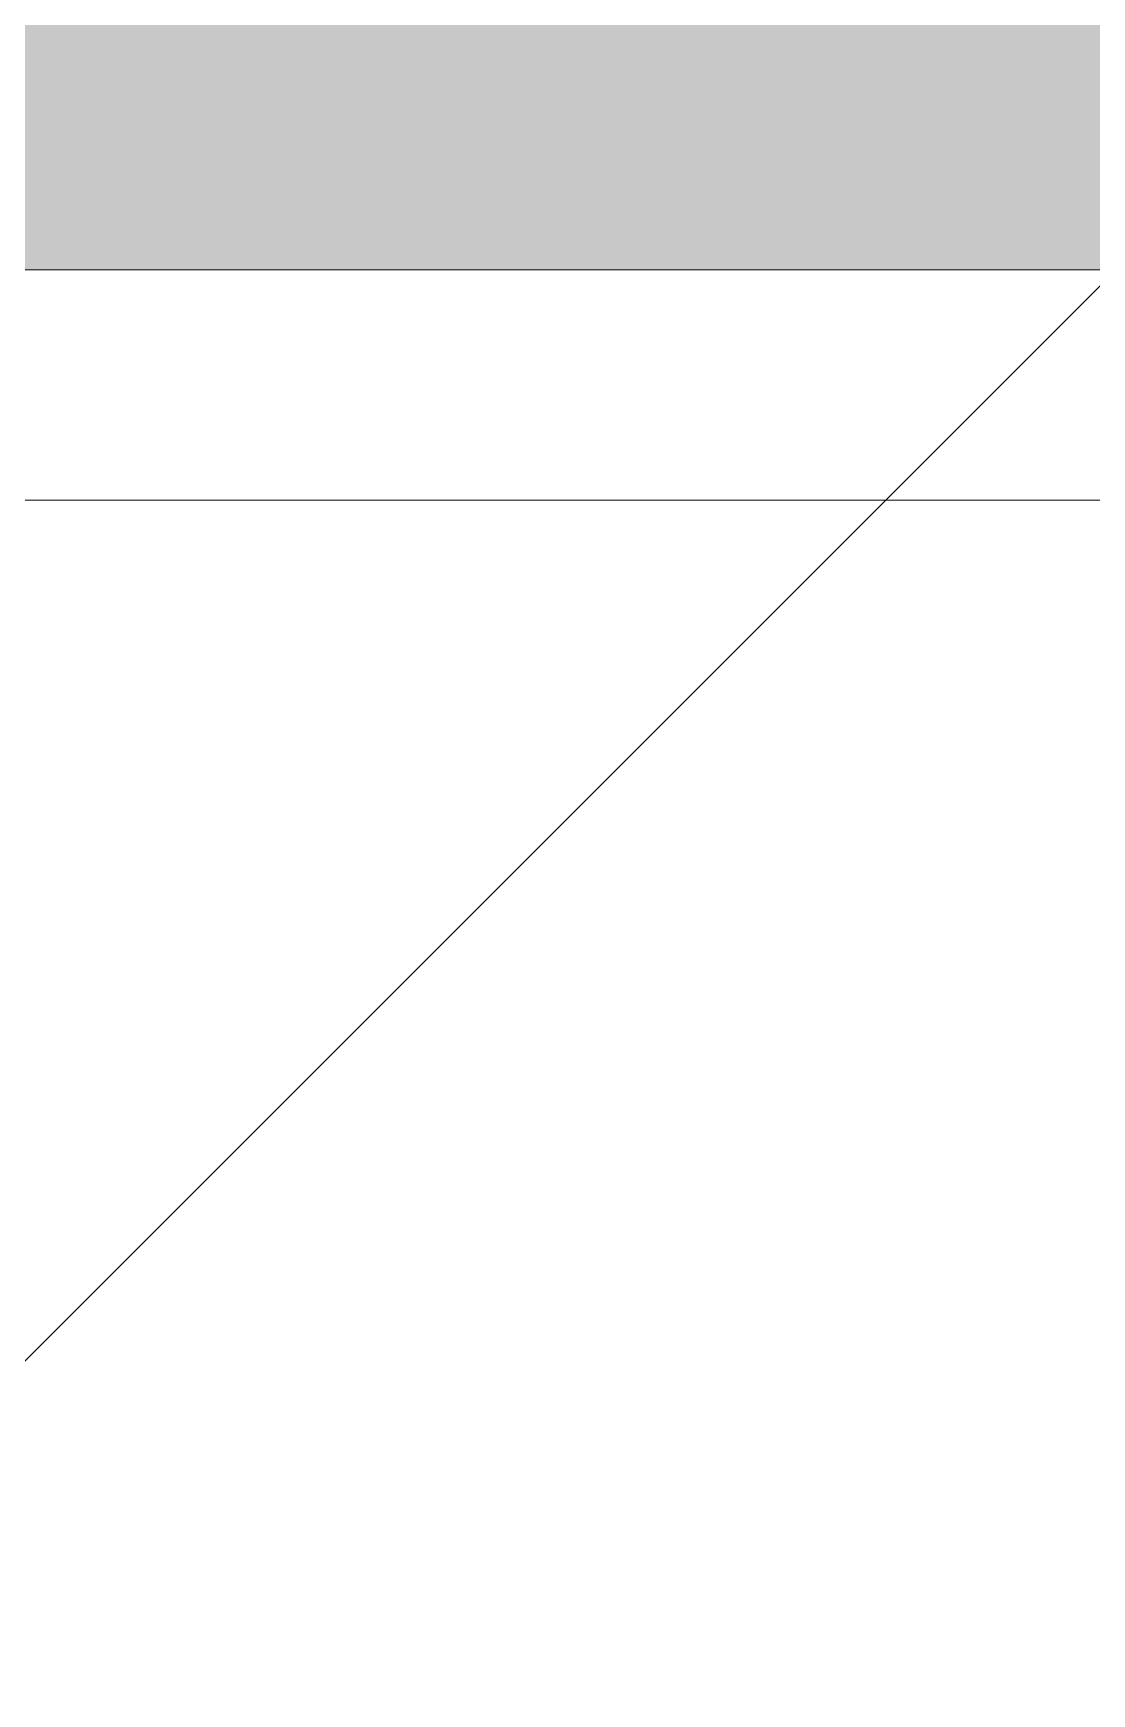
# Model space of a CAD drawing. Header units: millimetres. Extents: x -57519 to 497916, y -349472 to 446842.
# Drawn here: x 335626 to 336053, y 28283 to 28953 of the extents above; entities that cross this region are included whole.
import ezdxf

# ---------------------------------------------------------------- set-up
doc = ezdxf.new("R2010")
doc.units = ezdxf.units.MM
for name, color, linetype, lineweight in [('A-DETL-GENF', 92, 'Continuous', 5), ('A-WALL', 113, 'Continuous', 20), ('A-WALL-PATT', 111, 'Continuous', 20)]:
    doc.layers.add(name, color=color, linetype=linetype, lineweight=lineweight)

msp = doc.modelspace()

# ---------------------------------------------------------------- hatches: boundary and pattern name
at = {"layer": 'A-DETL-GENF'}
h = msp.add_hatch(dxfattribs=at)
h.set_pattern_fill('FP_40', color=250, style=0, pattern_type=2)
h.set_pattern_definition([(45, (248763.4, 0), (-1257.236, 1257.236), []), (45, (248763.4, 1905), (-1257.236, 1257.236), [])])
h.paths.add_polyline_path([(325750.11, -8642.51), (328562.73, -8642.51), (328562.73, 4657.49), (341312.73, 4657.49), (341312.73, 30557.49), (342712.73, 30557.49), (342712.73, 48907.68), (339962.73, 48907.68), (339962.73, 52157.49), (338962.73, 52157.49), (338962.73, 53757.49), (297512.73, 53757.49), (297512.73, 52247.49), (286277.73, 52247.49), (286277.73, 34407.49), (285902.73, 34407.49), (285902.73, 7407.49), (286277.73, 7407.49), (286277.73, -2267.51), (315555.23, -2267.51), (315555.23, -8642.51), (321257.06, -8642.51)], flags=0)
at = {"layer": 'A-WALL-PATT', "lineweight": 5, "transparency": 33554560}
msp.add_hatch(color=253, dxfattribs=at).paths.add_polyline_path([(336421.08, 28857.49), (340452.73, 28857.49), (340452.73, 29007.49), (331327.73, 29007.49), (331327.73, 28857.49), (336140.26, 28857.49)], flags=0)

# ---------------------------------------------------------------- linework, layer by layer
at = {"layer": 'A-WALL', "lineweight": 18}
for p, q in [((340302.73, 28857.49), (331177.73, 28857.49)), ((331084.73, 28764.49), (336139.73, 28764.49))]:
    msp.add_line(p, q, dxfattribs=at)

doc.saveas('drawing.dxf')
